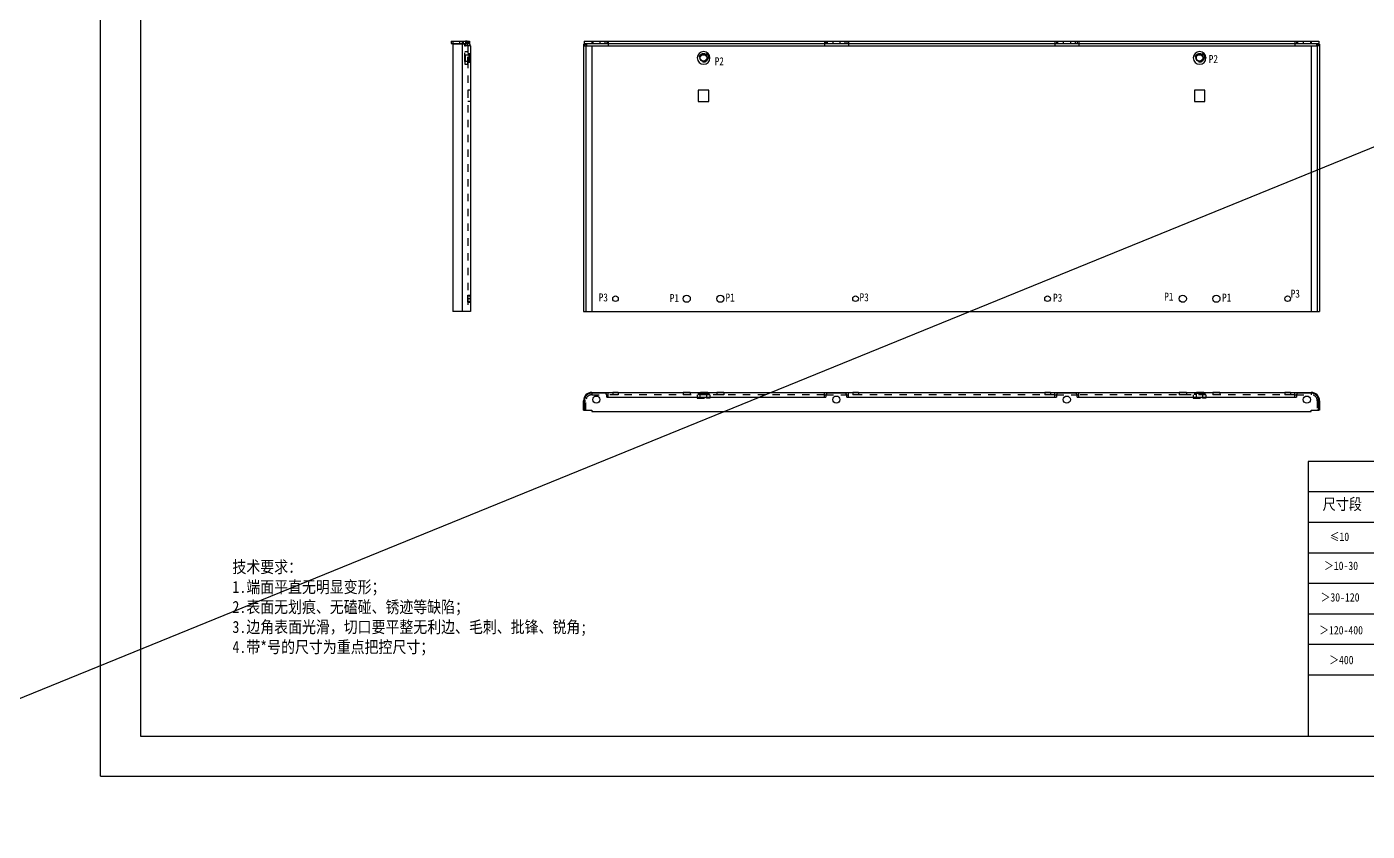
# Model space of a CAD drawing. Header units: millimetres. Extents: x -177 to 18421, y -5017 to 3255.
# Drawn here: x 7986 to 8823, y -3317 to -2814 of the extents above; entities that cross this region are included whole.
import ezdxf

# ---------------------------------------------------------------- set-up
doc = ezdxf.new("R2010")
doc.units = ezdxf.units.MM
doc.header["$LTSCALE"] = 46.255
doc.linetypes.add('HIDDEN', pattern=[0.2, 0.1, -0.1])
doc.layers.get('0').update_dxf_attribs({"linetype": 'CONTINUOUS'})
doc.layers.add('02___PRT_ALL_AXES', color=7, linetype='CONTINUOUS')
doc.layers.add('DEFAULT_2', color=8, linetype='HIDDEN')
doc.styles.get("Standard").update_dxf_attribs({"font": 'txt', "width": 0.85})

msp = doc.modelspace()

# ---------------------------------------------------------------- linework, layer by layer
for p, q in [((3604.224, -5017.418), (12020.537, -1587.394)), ((9195.576, -3085.491), (8786.38, -3085.491)), ((8786.38, -3085.491), (8786.38, -3257.292)), ((8966.38, -3104.58), (8786.38, -3104.58)), ((8966.38, -3123.669), (8786.38, -3123.669)), ((8966.38, -3142.758), (8786.38, -3142.758)), ((8966.38, -3161.847), (8786.38, -3161.847)), ((9195.576, -3180.936), (8786.38, -3180.936)), ((8876.38, -3199.998), (8786.38, -3199.998)), ((8966.38, -3219.087), (8786.38, -3219.087)), ((8786.38, -3257.292), (9195.576, -3257.292))]:
    msp.add_line(p, q)
at = {"color": 7, "linetype": 'Continuous'}
for p, q in [((8031.576, -3282.292), (8031.576, -2441.292)), ((8250.69, -2822.792), (8250.69, -2824.292)), ((8251.69, -2822.792), (8251.69, -2824.292)), ((8257.49, -2822.792), (8257.49, -2824.292)), ((8262.19, -2822.792), (8262.19, -2824.292)), ((8333.918, -2822.792), (8333.918, -2824.292)), ((8338.618, -2822.792), (8338.618, -2824.292)), ((8788.218, -2822.792), (8788.218, -2824.292)), ((8792.918, -2822.792), (8792.918, -2824.292)), ((8250.69, -2824.292), (8262.19, -2824.292)), ((8333.418, -2824.792), (8335.266, -2824.792)), ((8333.918, -2824.292), (8792.918, -2824.292)), ((8334.918, -2824.792), (8334.918, -2991.792)), ((8335.266, -2824.792), (8335.266, -2825.792)), ((8335.266, -2825.792), (8791.571, -2825.792)), ((8338.618, -2825.792), (8338.618, -2991.792)), ((8348.918, -2824.292), (8348.918, -2825.792)), ((8410.228, -2830.737), (8410.213, -2830.834)), ((8410.213, -2830.834), (8410.225, -2830.899)), ((8410.225, -2830.899), (8410.27, -2830.963)), ((8410.272, -2830.663), (8410.228, -2830.737)), ((8410.27, -2830.963), (8410.309, -2830.994)), ((8410.299, -2830.63), (8410.272, -2830.663)), ((8410.363, -2830.572), (8410.299, -2830.63)), ((8410.309, -2830.994), (8410.39, -2831.033)), ((8410.31, -2830.776), (8410.331, -2830.71)), ((8410.312, -2830.832), (8410.31, -2830.776)), ((8410.347, -2830.888), (8410.312, -2830.832)), ((8410.331, -2830.71), (8410.357, -2830.677)), ((8410.385, -2830.92), (8410.347, -2830.888)), ((8410.357, -2830.677), (8410.431, -2830.627)), ((8410.423, -2830.538), (8410.363, -2830.572)), ((8410.447, -2830.943), (8410.385, -2830.92)), ((8410.39, -2831.033), (8410.455, -2831.032)), ((8410.961, -2830.373), (8410.423, -2830.538)), ((8410.431, -2830.627), (8411.038, -2830.436)), ((8410.503, -2830.934), (8410.447, -2830.943)), ((8410.455, -2831.032), (8410.548, -2830.998)), ((8410.563, -2830.9), (8410.503, -2830.934)), ((8410.548, -2830.998), (8410.611, -2830.939)), ((8410.611, -2830.939), (8410.563, -2830.9)), ((8410.753, -2830.074), (8410.689, -2830.152)), ((8410.689, -2830.152), (8410.961, -2830.373)), ((8411.276, -2831.182), (8410.802, -2831.507)), ((8411.003, -2830.766), (8410.926, -2830.839)), ((8410.926, -2830.839), (8411.046, -2830.966)), ((8410.984, -2831.473), (8411.318, -2831.244)), ((8411.123, -2830.893), (8411.003, -2830.766)), ((8411.038, -2830.436), (8411.101, -2830.359)), ((8411.046, -2830.966), (8411.123, -2830.893)), ((8411.31, -2831.007), (8411.205, -2831.079)), ((8411.205, -2831.079), (8411.276, -2831.182)), ((8411.381, -2831.11), (8411.31, -2831.007)), ((8411.318, -2831.244), (8411.438, -2831.419)), ((8411.625, -2830.943), (8411.381, -2831.11)), ((8411.423, -2831.172), (8411.669, -2831.004)), ((8411.593, -2831.419), (8411.423, -2831.172)), ((8483.918, -2824.292), (8483.918, -2825.792)), ((8498.918, -2824.292), (8498.918, -2825.792)), ((8627.918, -2824.292), (8627.918, -2825.792)), ((8642.918, -2824.292), (8642.918, -2825.792)), ((8720.228, -2830.737), (8720.213, -2830.834)), ((8720.213, -2830.834), (8720.225, -2830.899)), ((8720.225, -2830.899), (8720.27, -2830.963)), ((8720.272, -2830.663), (8720.228, -2830.737)), ((8720.27, -2830.963), (8720.309, -2830.994)), ((8720.299, -2830.63), (8720.272, -2830.663)), ((8720.363, -2830.572), (8720.299, -2830.63)), ((8720.309, -2830.994), (8720.39, -2831.033)), ((8720.31, -2830.776), (8720.331, -2830.71)), ((8720.312, -2830.832), (8720.31, -2830.776)), ((8720.347, -2830.888), (8720.312, -2830.832)), ((8720.331, -2830.71), (8720.357, -2830.677)), ((8720.385, -2830.92), (8720.347, -2830.888)), ((8720.357, -2830.677), (8720.431, -2830.627)), ((8720.423, -2830.538), (8720.363, -2830.572)), ((8720.447, -2830.943), (8720.385, -2830.92)), ((8720.39, -2831.033), (8720.455, -2831.032)), ((8720.961, -2830.373), (8720.423, -2830.538)), ((8720.431, -2830.627), (8721.038, -2830.436)), ((8720.503, -2830.934), (8720.447, -2830.943)), ((8720.455, -2831.032), (8720.548, -2830.998)), ((8720.563, -2830.9), (8720.503, -2830.934)), ((8720.548, -2830.998), (8720.611, -2830.939)), ((8720.611, -2830.939), (8720.563, -2830.9)), ((8720.753, -2830.074), (8720.689, -2830.152)), ((8720.689, -2830.152), (8720.961, -2830.373)), ((8721.276, -2831.182), (8720.802, -2831.507)), ((8721.003, -2830.766), (8720.926, -2830.839)), ((8720.926, -2830.839), (8721.046, -2830.966)), ((8720.984, -2831.473), (8721.318, -2831.244)), ((8721.123, -2830.893), (8721.003, -2830.766)), ((8721.038, -2830.436), (8721.101, -2830.359)), ((8721.046, -2830.966), (8721.123, -2830.893)), ((8721.31, -2831.007), (8721.205, -2831.079)), ((8721.205, -2831.079), (8721.276, -2831.182)), ((8721.381, -2831.11), (8721.31, -2831.007)), ((8721.318, -2831.244), (8721.438, -2831.419)), ((8721.625, -2830.943), (8721.381, -2831.11)), ((8721.423, -2831.172), (8721.669, -2831.004)), ((8721.593, -2831.419), (8721.423, -2831.172)), ((8777.918, -2824.292), (8777.918, -2825.792)), ((8788.218, -2825.792), (8788.218, -2991.792)), ((8791.571, -2824.792), (8793.418, -2824.792)), ((8791.571, -2824.792), (8791.571, -2825.792)), ((8791.918, -2824.792), (8791.918, -2991.792)), ((8410.802, -2831.507), (8410.844, -2831.569)), ((8410.844, -2831.569), (8411.488, -2831.491)), ((8411.438, -2831.419), (8410.984, -2831.473)), ((8411.984, -2831.535), (8411.067, -2831.904)), ((8411.067, -2831.904), (8411.109, -2832.008)), ((8411.109, -2832.008), (8412.008, -2831.848)), ((8412.008, -2831.848), (8411.249, -2832.356)), ((8411.249, -2832.356), (8411.29, -2832.46)), ((8411.29, -2832.46), (8412.208, -2832.091)), ((8411.292, -2831.894), (8412.016, -2831.602)), ((8412.087, -2831.762), (8411.292, -2831.894)), ((8411.398, -2832.966), (8411.382, -2833.03)), ((8411.382, -2833.03), (8411.387, -2833.092)), ((8411.387, -2833.092), (8411.412, -2833.14)), ((8411.458, -2832.911), (8411.398, -2832.966)), ((8411.412, -2833.14), (8411.458, -2833.187)), ((8411.54, -2832.867), (8411.458, -2832.911)), ((8411.458, -2833.187), (8411.547, -2833.23)), ((8411.46, -2832.311), (8412.125, -2831.855)), ((8412.184, -2832.02), (8411.46, -2832.311)), ((8411.488, -2831.491), (8411.593, -2831.419)), ((8411.508, -2833.007), (8411.527, -2832.968)), ((8411.514, -2833.082), (8411.508, -2833.007)), ((8411.538, -2833.118), (8411.514, -2833.082)), ((8411.527, -2832.968), (8411.567, -2832.94)), ((8411.584, -2833.152), (8411.538, -2833.118)), ((8411.603, -2832.849), (8411.54, -2832.867)), ((8411.547, -2833.23), (8411.633, -2833.236)), ((8411.567, -2832.94), (8411.609, -2832.924)), ((8411.648, -2833.159), (8411.584, -2833.152)), ((8411.609, -2832.924), (8411.603, -2832.849)), ((8411.633, -2833.236), (8411.718, -2833.229)), ((8411.691, -2833.156), (8411.648, -2833.159)), ((8411.753, -2833.139), (8411.691, -2833.156)), ((8411.718, -2833.229), (8411.802, -2833.21)), ((8411.793, -2833.098), (8411.753, -2833.139)), ((8411.811, -2833.059), (8411.793, -2833.098)), ((8411.802, -2833.21), (8411.882, -2833.154)), ((8411.822, -2832.92), (8411.805, -2832.984)), ((8411.805, -2832.984), (8411.811, -2833.059)), ((8411.921, -2832.404), (8411.818, -2832.43)), ((8411.818, -2832.43), (8411.861, -2832.6)), ((8411.86, -2832.867), (8411.822, -2832.92)), ((8411.941, -2832.811), (8411.86, -2832.867)), ((8411.861, -2832.6), (8411.964, -2832.574)), ((8411.882, -2833.154), (8411.921, -2833.101)), ((8411.964, -2832.574), (8411.921, -2832.404)), ((8411.921, -2833.101), (8411.938, -2833.049)), ((8411.933, -2832.974), (8411.95, -2832.923)), ((8411.938, -2833.049), (8411.933, -2832.974)), ((8412.024, -2832.779), (8411.941, -2832.811)), ((8411.95, -2832.923), (8411.989, -2832.882)), ((8411.989, -2832.882), (8412.051, -2832.852)), ((8412.13, -2832.771), (8412.024, -2832.779)), ((8412.051, -2832.852), (8412.115, -2832.847)), ((8412.115, -2832.847), (8412.18, -2832.867)), ((8412.18, -2833.143), (8412.118, -2833.16)), ((8412.118, -2833.16), (8412.124, -2833.235)), ((8412.124, -2833.235), (8412.207, -2833.216)), ((8412.217, -2832.789), (8412.13, -2832.771)), ((8412.18, -2832.867), (8412.226, -2832.901)), ((8412.241, -2833.101), (8412.18, -2833.143)), ((8412.207, -2833.216), (8412.311, -2833.17)), ((8412.306, -2832.832), (8412.217, -2832.789)), ((8412.226, -2832.901), (8412.251, -2832.949)), ((8412.258, -2833.049), (8412.241, -2833.101)), ((8412.251, -2832.949), (8412.258, -2833.049)), ((8412.352, -2832.879), (8412.306, -2832.832)), ((8412.311, -2833.17), (8412.369, -2833.103)), ((8412.378, -2832.939), (8412.352, -2832.879)), ((8412.369, -2833.103), (8412.385, -2833.041)), ((8720.802, -2831.507), (8720.844, -2831.569)), ((8720.844, -2831.569), (8721.488, -2831.491)), ((8721.438, -2831.419), (8720.984, -2831.473)), ((8721.984, -2831.535), (8721.067, -2831.904)), ((8721.067, -2831.904), (8721.109, -2832.008)), ((8721.109, -2832.008), (8722.008, -2831.848)), ((8722.008, -2831.848), (8721.249, -2832.356)), ((8721.249, -2832.356), (8721.29, -2832.46)), ((8721.29, -2832.46), (8722.208, -2832.091)), ((8721.292, -2831.894), (8722.016, -2831.602)), ((8722.087, -2831.762), (8721.292, -2831.894)), ((8721.398, -2832.966), (8721.382, -2833.03)), ((8721.382, -2833.03), (8721.387, -2833.092)), ((8721.387, -2833.092), (8721.412, -2833.14)), ((8721.458, -2832.911), (8721.398, -2832.966)), ((8721.412, -2833.14), (8721.458, -2833.187)), ((8721.54, -2832.867), (8721.458, -2832.911)), ((8721.458, -2833.187), (8721.547, -2833.23)), ((8721.46, -2832.311), (8722.125, -2831.855)), ((8722.184, -2832.02), (8721.46, -2832.311)), ((8721.488, -2831.491), (8721.593, -2831.419)), ((8721.508, -2833.007), (8721.527, -2832.968)), ((8721.514, -2833.082), (8721.508, -2833.007)), ((8721.538, -2833.118), (8721.514, -2833.082)), ((8721.527, -2832.968), (8721.567, -2832.94)), ((8721.584, -2833.152), (8721.538, -2833.118)), ((8721.603, -2832.849), (8721.54, -2832.867)), ((8721.547, -2833.23), (8721.633, -2833.236)), ((8721.567, -2832.94), (8721.609, -2832.924)), ((8721.648, -2833.159), (8721.584, -2833.152)), ((8721.609, -2832.924), (8721.603, -2832.849)), ((8721.633, -2833.236), (8721.718, -2833.229)), ((8721.691, -2833.156), (8721.648, -2833.159)), ((8721.753, -2833.139), (8721.691, -2833.156)), ((8721.718, -2833.229), (8721.802, -2833.21)), ((8721.793, -2833.098), (8721.753, -2833.139)), ((8721.811, -2833.059), (8721.793, -2833.098)), ((8721.802, -2833.21), (8721.882, -2833.154)), ((8721.822, -2832.92), (8721.805, -2832.984)), ((8721.805, -2832.984), (8721.811, -2833.059)), ((8721.921, -2832.404), (8721.818, -2832.43)), ((8721.818, -2832.43), (8721.861, -2832.6)), ((8721.86, -2832.867), (8721.822, -2832.92)), ((8721.941, -2832.811), (8721.86, -2832.867)), ((8721.861, -2832.6), (8721.964, -2832.574)), ((8721.882, -2833.154), (8721.921, -2833.101)), ((8721.964, -2832.574), (8721.921, -2832.404)), ((8721.921, -2833.101), (8721.938, -2833.049)), ((8721.933, -2832.974), (8721.95, -2832.923)), ((8721.938, -2833.049), (8721.933, -2832.974)), ((8722.024, -2832.779), (8721.941, -2832.811)), ((8721.95, -2832.923), (8721.989, -2832.882)), ((8721.989, -2832.882), (8722.051, -2832.852)), ((8722.13, -2832.771), (8722.024, -2832.779)), ((8722.051, -2832.852), (8722.115, -2832.847)), ((8722.115, -2832.847), (8722.18, -2832.867)), ((8722.18, -2833.143), (8722.118, -2833.16)), ((8722.118, -2833.16), (8722.124, -2833.235)), ((8722.124, -2833.235), (8722.207, -2833.216)), ((8722.217, -2832.789), (8722.13, -2832.771)), ((8722.18, -2832.867), (8722.226, -2832.901)), ((8722.241, -2833.101), (8722.18, -2833.143)), ((8722.207, -2833.216), (8722.311, -2833.17)), ((8722.306, -2832.832), (8722.217, -2832.789)), ((8722.226, -2832.901), (8722.251, -2832.949)), ((8722.258, -2833.049), (8722.241, -2833.101)), ((8722.251, -2832.949), (8722.258, -2833.049)), ((8722.352, -2832.879), (8722.306, -2832.832)), ((8722.311, -2833.17), (8722.369, -2833.103)), ((8722.378, -2832.939), (8722.352, -2832.879)), ((8722.369, -2833.103), (8722.385, -2833.041)), ((8333.418, -2991.792), (8793.418, -2991.792)), ((8333.418, -3047.564), (8333.918, -3047.564)), ((8333.907, -3045.364), (8334.41, -3045.599)), ((8338.618, -3042.364), (8338.618, -3042.864)), ((8347.918, -3043.864), (8348.918, -3043.864)), ((8483.918, -3043.864), (8484.918, -3043.864)), ((8497.918, -3043.864), (8498.918, -3043.864)), ((8627.918, -3043.864), (8628.918, -3043.864)), ((8641.918, -3043.864), (8642.918, -3043.864)), ((8777.918, -3043.864), (8778.918, -3043.864)), ((8788.218, -3042.364), (8788.218, -3042.864)), ((8792.93, -3045.364), (8792.427, -3045.599)), ((8793.418, -3047.564), (8792.918, -3047.564)), ((8333.418, -3053.363), (8333.918, -3053.363)), ((8793.418, -3053.363), (8792.918, -3053.363)), ((8031.576, -3282.292), (9220.576, -3282.292))]:
    msp.add_line(p, q, dxfattribs=at)
at = {"color": 3, "linetype": 'Continuous'}
for p, q in [((8250.69, -2822.792), (8262.19, -2822.792)), ((8333.918, -2822.792), (8792.918, -2822.792)), ((8259.69, -2824.792), (8251.691, -2824.792)), ((8251.691, -2824.792), (8251.691, -2991.792)), ((8257.49, -2824.792), (8257.49, -2991.792)), ((8259.69, -2824.792), (8259.69, -2825.792)), ((8262.69, -2825.792), (8259.69, -2825.792)), ((8262.69, -2825.792), (8262.69, -2991.792)), ((8333.418, -2824.792), (8333.418, -2991.792)), ((8793.418, -2824.792), (8793.418, -2991.792)), ((8262.69, -2991.792), (8251.691, -2991.792)), ((8333.418, -3053.363), (8333.418, -3047.564)), ((8333.918, -3047.564), (8333.918, -3053.364)), ((8338.618, -3042.364), (8788.218, -3042.364)), ((8346.918, -3042.864), (8338.618, -3042.864)), ((8347.918, -3045.364), (8347.918, -3043.864)), ((8347.918, -3045.364), (8484.918, -3045.364)), ((8348.918, -3045.364), (8348.918, -3042.364)), ((8483.918, -3045.364), (8483.918, -3042.364)), ((8484.918, -3043.864), (8484.918, -3045.364)), ((8496.918, -3042.864), (8485.918, -3042.864)), ((8497.918, -3045.364), (8497.918, -3043.864)), ((8497.918, -3045.364), (8628.918, -3045.364)), ((8498.918, -3045.364), (8498.918, -3042.364)), ((8627.918, -3045.364), (8627.918, -3042.364)), ((8628.918, -3043.864), (8628.918, -3045.364)), ((8640.918, -3042.864), (8629.918, -3042.864)), ((8641.918, -3045.364), (8641.918, -3043.864)), ((8641.918, -3045.364), (8778.918, -3045.364)), ((8642.918, -3045.364), (8642.918, -3042.364)), ((8777.918, -3045.364), (8777.918, -3042.364)), ((8778.918, -3043.864), (8778.918, -3045.364)), ((8788.218, -3042.864), (8779.918, -3042.864)), ((8792.918, -3053.364), (8792.918, -3047.564)), ((8793.418, -3047.564), (8793.418, -3053.363)), ((8333.918, -3053.364), (8338.618, -3053.364)), ((8338.618, -3053.364), (8338.618, -3054.364)), ((8338.618, -3054.364), (8788.218, -3054.364)), ((8788.218, -3053.364), (8792.918, -3053.364)), ((8788.218, -3054.364), (8788.218, -3053.364))]:
    msp.add_line(p, q, dxfattribs=at)
at = {"color": 7, "linetype": 'Continuous'}
msp.add_lwpolyline([(8056.576, -3257.292), (9195.576, -3257.292), (9195.576, -2466.292), (8056.576, -2466.292)], close=True, dxfattribs=at)
for centre, radius in [((8408.418, -2833.292), 2.3), ((8718.418, -2833.292), 2.3), ((8408.418, -2833.292), 2), ((8718.418, -2833.292), 2)]:
    msp.add_circle(centre, radius, dxfattribs=at)
for centre, radius, end in [((8259.69, -2825.792), 1.5, 78.537168), ((8408.418, -2833.292), 3.975, 180), ((8718.418, -2833.292), 3.975, 180)]:
    msp.add_arc(centre, radius, 0, end, dxfattribs=at)
at = {"color": 3, "linetype": 'Continuous'}
for centre, radius, start, end in [((8259.69, -2825.792), 3, 0, 31.874773), ((8338.618, -3047.564), 5.2, 90, 180), ((8338.618, -3047.564), 4.7, 90, 180), ((8346.918, -3043.864), 1, 0, 90), ((8485.918, -3043.864), 1, 90, 180), ((8496.918, -3043.864), 1, 0, 90), ((8629.918, -3043.864), 1, 90, 180), ((8640.918, -3043.864), 1, 0, 90), ((8779.918, -3043.864), 1, 90, 180), ((8788.218, -3047.564), 5.2, 0, 90), ((8788.218, -3047.564), 4.7, 0, 90)]:
    msp.add_arc(centre, radius, start, end, dxfattribs=at)
at = {"layer": '02___PRT_ALL_AXES', "color": 8, "linetype": 'HIDDEN'}
for p, q in [((8255.94, -2822.792), (8260.44, -2822.792)), ((8255.94, -2822.792), (8255.94, -2824.292)), ((8258.19, -2822.792), (8258.19, -2824.292)), ((8260.44, -2822.792), (8260.44, -2824.292)), ((8339.168, -2822.792), (8339.168, -2824.292)), ((8339.168, -2822.792), (8343.668, -2822.792)), ((8343.668, -2822.792), (8343.668, -2824.292)), ((8489.168, -2822.792), (8489.168, -2824.292)), ((8489.168, -2822.792), (8493.668, -2822.792)), ((8493.668, -2822.792), (8493.668, -2824.292)), ((8633.168, -2822.792), (8633.168, -2824.292)), ((8633.168, -2822.792), (8637.668, -2822.792)), ((8637.668, -2822.792), (8637.668, -2824.292)), ((8783.168, -2822.792), (8787.668, -2822.792)), ((8783.168, -2822.792), (8783.168, -2824.292)), ((8787.668, -2822.792), (8787.668, -2824.292)), ((8255.94, -2824.292), (8260.44, -2824.292)), ((8259.19, -2829.317), (8261.19, -2829.317)), ((8261.19, -2837.267), (8261.19, -2829.317)), ((8261.19, -2830.592), (8262.69, -2830.592)), ((8261.19, -2830.602), (8262.04, -2830.602)), ((8262.04, -2830.802), (8262.43, -2830.602)), ((8262.04, -2835.982), (8262.04, -2830.602)), ((8262.43, -2830.602), (8262.56, -2830.602)), ((8262.43, -2830.602), (8262.43, -2835.982)), ((8262.56, -2835.982), (8262.56, -2830.602)), ((8262.69, -2835.992), (8262.69, -2830.592)), ((8339.168, -2824.292), (8343.668, -2824.292)), ((8489.168, -2824.292), (8493.668, -2824.292)), ((8633.168, -2824.292), (8637.668, -2824.292)), ((8783.168, -2824.292), (8787.668, -2824.292)), ((8259.19, -2833.292), (8259.19, -2837.267)), ((8259.19, -2837.267), (8261.19, -2837.267)), ((8259.49, -2831.292), (8262.56, -2831.292)), ((8259.49, -2835.292), (8262.56, -2835.292)), ((8262.69, -2833.292), (8261.19, -2833.292)), ((8261.19, -2835.982), (8262.04, -2835.982)), ((8261.19, -2835.992), (8262.69, -2835.992)), ((8262.04, -2835.782), (8262.43, -2835.982)), ((8262.43, -2835.982), (8262.56, -2835.982)), ((8262.69, -2853.392), (8261.19, -2853.392)), ((8261.19, -2853.392), (8261.19, -2860.592)), ((8262.69, -2853.392), (8262.69, -2860.592)), ((8262.69, -2860.592), (8261.19, -2860.592)), ((8261.19, -2981.542), (8262.69, -2981.542)), ((8261.19, -2986.042), (8261.19, -2981.542)), ((8261.19, -2982.042), (8262.69, -2982.042)), ((8262.69, -2986.042), (8262.69, -2981.542)), ((8262.69, -2983.792), (8261.19, -2983.792)), ((8261.19, -2985.542), (8262.69, -2985.542)), ((8261.19, -2986.042), (8262.69, -2986.042)), ((8351.668, -3042.364), (8351.668, -3043.864)), ((8355.168, -3042.364), (8351.668, -3042.364)), ((8355.168, -3043.864), (8351.668, -3043.864)), ((8355.168, -3042.364), (8355.168, -3043.864)), ((8395.668, -3042.364), (8395.668, -3043.864)), ((8400.168, -3042.364), (8395.668, -3042.364)), ((8400.168, -3043.864), (8395.668, -3043.864)), ((8400.168, -3042.364), (8400.168, -3043.864)), ((8404.443, -3043.864), (8404.443, -3045.864)), ((8412.393, -3043.864), (8404.443, -3043.864)), ((8405.168, -3042.364), (8405.168, -3043.864)), ((8405.168, -3042.364), (8411.668, -3042.364)), ((8405.718, -3042.364), (8405.718, -3043.864)), ((8405.728, -3042.494), (8405.728, -3042.624)), ((8411.108, -3042.494), (8405.728, -3042.494)), ((8405.728, -3042.624), (8405.928, -3043.014)), ((8411.108, -3042.624), (8405.728, -3042.624)), ((8405.728, -3043.014), (8405.728, -3043.864)), ((8411.108, -3043.014), (8405.728, -3043.014)), ((8406.418, -3045.564), (8406.418, -3042.494)), ((8410.418, -3045.564), (8410.418, -3042.494)), ((8411.108, -3042.624), (8410.908, -3043.014)), ((8411.108, -3042.494), (8411.108, -3042.624)), ((8411.108, -3043.014), (8411.108, -3043.864)), ((8411.118, -3042.364), (8411.118, -3043.864)), ((8411.668, -3042.364), (8411.668, -3043.864)), ((8412.393, -3043.864), (8412.393, -3045.864)), ((8416.668, -3042.364), (8416.668, -3043.864)), ((8421.168, -3042.364), (8416.668, -3042.364)), ((8421.168, -3043.864), (8416.668, -3043.864)), ((8421.168, -3042.364), (8421.168, -3043.864)), ((8501.668, -3042.364), (8501.668, -3043.864)), ((8505.168, -3042.364), (8501.668, -3042.364)), ((8505.168, -3043.864), (8501.668, -3043.864)), ((8505.168, -3042.364), (8505.168, -3043.864)), ((8621.668, -3042.364), (8621.668, -3043.864)), ((8625.168, -3042.364), (8621.668, -3042.364)), ((8625.168, -3043.864), (8621.668, -3043.864)), ((8625.168, -3042.364), (8625.168, -3043.864)), ((8705.668, -3042.364), (8705.668, -3043.864)), ((8710.168, -3042.364), (8705.668, -3042.364)), ((8710.168, -3043.864), (8705.668, -3043.864)), ((8710.168, -3042.364), (8710.168, -3043.864)), ((8722.393, -3043.864), (8714.443, -3043.864)), ((8714.443, -3043.864), (8714.443, -3045.864)), ((8715.168, -3042.364), (8721.668, -3042.364)), ((8715.168, -3042.364), (8715.168, -3043.864)), ((8715.718, -3042.364), (8715.718, -3043.864)), ((8721.108, -3042.494), (8715.728, -3042.494)), ((8715.728, -3042.494), (8715.728, -3042.624)), ((8721.108, -3042.624), (8715.728, -3042.624)), ((8715.928, -3043.014), (8715.728, -3042.624)), ((8721.108, -3043.014), (8715.728, -3043.014)), ((8715.728, -3043.014), (8715.728, -3043.864)), ((8716.418, -3045.564), (8716.418, -3042.494)), ((8720.418, -3045.564), (8720.418, -3042.494)), ((8721.108, -3042.624), (8720.908, -3043.014)), ((8721.108, -3042.494), (8721.108, -3042.624)), ((8721.108, -3043.014), (8721.108, -3043.864)), ((8721.118, -3042.364), (8721.118, -3043.864)), ((8721.668, -3042.364), (8721.668, -3043.864)), ((8722.393, -3043.864), (8722.393, -3045.864)), ((8731.168, -3042.364), (8726.668, -3042.364)), ((8726.668, -3042.364), (8726.668, -3043.864)), ((8731.168, -3043.864), (8726.668, -3043.864)), ((8731.168, -3042.364), (8731.168, -3043.864)), ((8775.168, -3042.364), (8771.668, -3042.364)), ((8771.668, -3042.364), (8771.668, -3043.864)), ((8775.168, -3043.864), (8771.668, -3043.864)), ((8775.168, -3042.364), (8775.168, -3043.864))]:
    msp.add_line(p, q, dxfattribs=at)
at = {"layer": '02___PRT_ALL_AXES', "color": 7, "linetype": 'Continuous'}
for p, q in [((8405.168, -2853.392), (8405.168, -2860.592)), ((8411.668, -2853.392), (8405.168, -2853.392)), ((8411.668, -2860.592), (8411.668, -2853.392)), ((8721.668, -2853.392), (8715.168, -2853.392)), ((8715.168, -2853.392), (8715.168, -2860.592)), ((8721.668, -2860.592), (8721.668, -2853.392)), ((8405.168, -2860.592), (8411.668, -2860.592)), ((8715.168, -2860.592), (8721.668, -2860.592))]:
    msp.add_line(p, q, dxfattribs=at)
at = {"layer": '02___PRT_ALL_AXES', "color": 8, "linetype": 'HIDDEN'}
for centre, radius in [((8408.418, -2833.292), 2.7), ((8408.418, -2833.292), 2.69), ((8408.418, -2833.292), 2.49), ((8718.418, -2833.292), 2.7), ((8718.418, -2833.292), 2.69), ((8718.418, -2833.292), 2.49)]:
    msp.add_circle(centre, radius, dxfattribs=at)
at = {"layer": '02___PRT_ALL_AXES', "color": 7, "linetype": 'Continuous'}
for centre, radius in [((8353.418, -2983.792), 1.75), ((8397.918, -2983.792), 2.25), ((8418.918, -2983.792), 2.25), ((8503.418, -2983.792), 1.75), ((8623.418, -2983.792), 1.75), ((8707.918, -2983.792), 2.25), ((8728.918, -2983.792), 2.25), ((8773.418, -2983.792), 1.75)]:
    msp.add_circle(centre, radius, dxfattribs=at)
at = {"layer": '02___PRT_ALL_AXES', "color": 3, "linetype": 'Continuous'}
for centre in [(8341.418, -3046.864), (8491.418, -3046.864), (8635.418, -3046.864), (8785.418, -3046.864)]:
    msp.add_circle(centre, 2.25, dxfattribs=at)
at = {"layer": '02___PRT_ALL_AXES', "color": 7, "linetype": 'Continuous'}
for centre in [(8408.418, -2833.292), (8718.418, -2833.292)]:
    msp.add_arc(centre, 3.975, 180, 0, dxfattribs=at)
at = {"layer": 'DEFAULT_2', "color": 8, "linetype": 'HIDDEN'}
for p, q in [((8259.69, -2822.792), (8259.69, -2824.292)), ((8261.19, -2824.292), (8261.19, -2822.792)), ((8346.918, -2824.292), (8346.918, -2822.792)), ((8347.918, -2822.792), (8347.918, -2824.292)), ((8348.918, -2822.792), (8348.918, -2824.292)), ((8483.918, -2822.792), (8483.918, -2824.292)), ((8484.918, -2822.792), (8484.918, -2824.292)), ((8485.918, -2824.292), (8485.918, -2822.792)), ((8496.918, -2824.292), (8496.918, -2822.792)), ((8497.918, -2822.792), (8497.918, -2824.292)), ((8498.918, -2822.792), (8498.918, -2824.292)), ((8627.918, -2822.792), (8627.918, -2824.292)), ((8628.918, -2822.792), (8628.918, -2824.292)), ((8629.918, -2824.292), (8629.918, -2822.792)), ((8640.918, -2824.292), (8640.918, -2822.792)), ((8641.918, -2822.792), (8641.918, -2824.292)), ((8642.918, -2822.792), (8642.918, -2824.292)), ((8777.918, -2822.792), (8777.918, -2824.292)), ((8778.918, -2822.792), (8778.918, -2824.292)), ((8779.918, -2824.292), (8779.918, -2822.792)), ((8259.056, -2824.792), (8259.056, -2825.792)), ((8259.056, -2825.792), (8259.69, -2825.792)), ((8259.19, -2835.592), (8259.19, -2829.317)), ((8259.19, -2830.074), (8259.24, -2830.074)), ((8259.19, -2830.152), (8259.24, -2830.152)), ((8259.19, -2830.359), (8259.24, -2830.359)), ((8259.19, -2830.373), (8259.24, -2830.373)), ((8259.19, -2830.436), (8259.24, -2830.436)), ((8259.19, -2830.538), (8259.24, -2830.538)), ((8259.19, -2830.572), (8259.24, -2830.572)), ((8259.19, -2830.627), (8259.24, -2830.627)), ((8259.19, -2830.63), (8259.24, -2830.63)), ((8259.19, -2830.663), (8259.24, -2830.663)), ((8259.19, -2830.677), (8259.24, -2830.677)), ((8259.19, -2830.71), (8259.24, -2830.71)), ((8259.19, -2830.737), (8259.24, -2830.737)), ((8259.19, -2830.766), (8259.24, -2830.766)), ((8259.19, -2830.776), (8259.24, -2830.776)), ((8259.19, -2830.832), (8259.24, -2830.832)), ((8259.19, -2830.834), (8259.24, -2830.834)), ((8259.19, -2830.839), (8259.24, -2830.839)), ((8259.19, -2830.888), (8259.24, -2830.888)), ((8259.19, -2830.893), (8259.24, -2830.893)), ((8259.19, -2830.899), (8259.24, -2830.899)), ((8259.19, -2830.9), (8259.24, -2830.9)), ((8259.19, -2830.92), (8259.24, -2830.92)), ((8259.19, -2830.934), (8259.24, -2830.934)), ((8259.19, -2830.939), (8259.24, -2830.939)), ((8259.19, -2830.943), (8259.24, -2830.943)), ((8259.19, -2830.963), (8259.24, -2830.963)), ((8259.19, -2830.966), (8259.24, -2830.966)), ((8259.49, -2831.292), (8259.19, -2830.992)), ((8259.19, -2830.994), (8259.24, -2830.994)), ((8259.19, -2830.998), (8259.24, -2830.998)), ((8259.19, -2831.004), (8259.24, -2831.004)), ((8259.19, -2831.007), (8259.24, -2831.007)), ((8259.19, -2831.032), (8259.24, -2831.032)), ((8259.19, -2831.033), (8259.24, -2831.033)), ((8259.19, -2831.079), (8259.24, -2831.079)), ((8259.19, -2831.11), (8259.24, -2831.11)), ((8259.19, -2831.172), (8259.24, -2831.172)), ((8259.19, -2831.182), (8259.24, -2831.182)), ((8259.19, -2831.244), (8259.24, -2831.244)), ((8259.24, -2832.6), (8259.24, -2830.074)), ((8261.19, -2825.792), (8261.19, -2991.792)), ((8333.907, -2824.792), (8333.907, -2825.792)), ((8333.907, -2825.792), (8335.266, -2825.792)), ((8792.93, -2825.792), (8791.571, -2825.792)), ((8792.93, -2824.792), (8792.93, -2825.792)), ((8259.19, -2831.419), (8259.24, -2831.419)), ((8259.19, -2831.473), (8259.24, -2831.473)), ((8259.19, -2831.491), (8259.24, -2831.491)), ((8259.19, -2831.507), (8259.24, -2831.507)), ((8259.19, -2831.535), (8259.24, -2831.535)), ((8259.19, -2831.569), (8259.24, -2831.569)), ((8259.19, -2831.602), (8259.24, -2831.602)), ((8259.19, -2831.762), (8259.24, -2831.762)), ((8259.19, -2831.848), (8259.24, -2831.848)), ((8259.19, -2831.855), (8259.24, -2831.855)), ((8259.19, -2831.894), (8259.24, -2831.894)), ((8259.19, -2831.904), (8259.24, -2831.904)), ((8259.19, -2832.008), (8259.24, -2832.008)), ((8259.19, -2832.02), (8259.24, -2832.02)), ((8259.19, -2832.091), (8259.24, -2832.091)), ((8259.19, -2832.311), (8259.24, -2832.311)), ((8259.19, -2832.356), (8259.24, -2832.356)), ((8259.19, -2832.404), (8259.24, -2832.404)), ((8259.19, -2832.43), (8259.24, -2832.43)), ((8259.19, -2832.46), (8259.24, -2832.46)), ((8259.19, -2832.574), (8259.24, -2832.574)), ((8259.19, -2832.6), (8259.24, -2832.6)), ((8259.19, -2832.771), (8259.24, -2832.771)), ((8259.19, -2832.779), (8259.24, -2832.779)), ((8259.19, -2832.789), (8259.24, -2832.789)), ((8259.19, -2832.811), (8259.24, -2832.811)), ((8259.19, -2832.832), (8259.24, -2832.832)), ((8259.19, -2832.847), (8259.24, -2832.847)), ((8259.19, -2832.849), (8259.24, -2832.849)), ((8259.19, -2832.852), (8259.24, -2832.852)), ((8259.19, -2832.867), (8259.24, -2832.867)), ((8259.19, -2832.879), (8259.24, -2832.879)), ((8259.19, -2832.882), (8259.24, -2832.882)), ((8259.19, -2832.901), (8259.24, -2832.901)), ((8259.19, -2832.911), (8259.24, -2832.911)), ((8259.19, -2832.92), (8259.24, -2832.92)), ((8259.19, -2832.923), (8259.24, -2832.923)), ((8259.19, -2832.924), (8259.24, -2832.924)), ((8259.19, -2832.939), (8259.24, -2832.939)), ((8259.19, -2832.94), (8259.24, -2832.94)), ((8259.19, -2832.949), (8259.24, -2832.949)), ((8259.19, -2832.966), (8259.24, -2832.966)), ((8259.19, -2832.968), (8259.24, -2832.968)), ((8259.19, -2832.974), (8259.24, -2832.974)), ((8259.19, -2832.984), (8259.24, -2832.984)), ((8259.19, -2833.007), (8259.24, -2833.007)), ((8259.19, -2833.03), (8259.24, -2833.03)), ((8259.19, -2833.041), (8259.24, -2833.041)), ((8259.19, -2833.049), (8259.24, -2833.049)), ((8259.19, -2833.059), (8259.24, -2833.059)), ((8259.19, -2833.082), (8259.24, -2833.082)), ((8259.19, -2833.092), (8259.24, -2833.092)), ((8259.19, -2833.098), (8259.24, -2833.098)), ((8259.19, -2833.101), (8259.24, -2833.101)), ((8259.19, -2833.103), (8259.24, -2833.103)), ((8259.19, -2833.118), (8259.24, -2833.118)), ((8259.19, -2833.139), (8259.24, -2833.139)), ((8259.19, -2833.14), (8259.24, -2833.14)), ((8259.19, -2833.143), (8259.24, -2833.143)), ((8259.19, -2833.152), (8259.24, -2833.152)), ((8259.19, -2833.154), (8259.24, -2833.154)), ((8259.19, -2833.156), (8259.24, -2833.156)), ((8259.19, -2833.159), (8259.24, -2833.159)), ((8259.19, -2833.16), (8259.24, -2833.16)), ((8259.19, -2833.17), (8259.24, -2833.17)), ((8259.19, -2833.187), (8259.24, -2833.187)), ((8259.19, -2833.21), (8259.24, -2833.21)), ((8259.19, -2833.216), (8259.24, -2833.216)), ((8259.19, -2833.229), (8259.24, -2833.229)), ((8259.19, -2833.23), (8259.24, -2833.23)), ((8259.19, -2833.235), (8259.24, -2833.235)), ((8259.19, -2833.236), (8259.24, -2833.236)), ((8259.49, -2835.292), (8259.19, -2835.592)), ((8259.24, -2833.236), (8259.24, -2832.771)), ((8259.49, -2831.292), (8259.49, -2835.292)), ((8333.918, -3047.564), (8334.918, -3047.564)), ((8334.41, -3045.599), (8335.266, -3045.998)), ((8334.918, -3053.363), (8334.918, -3047.564)), ((8338.618, -3042.864), (8338.618, -3043.864)), ((8338.618, -3043.864), (8347.918, -3043.864)), ((8483.918, -3043.864), (8348.918, -3043.864)), ((8404.443, -3045.864), (8412.393, -3045.864)), ((8406.418, -3045.564), (8406.118, -3045.864)), ((8406.418, -3045.564), (8406.418, -3042.494)), ((8410.418, -3045.564), (8406.418, -3045.564)), ((8410.213, -3045.864), (8410.213, -3045.814)), ((8410.213, -3045.814), (8412.385, -3045.814)), ((8410.225, -3045.864), (8410.225, -3045.814)), ((8410.228, -3045.864), (8410.228, -3045.814)), ((8410.27, -3045.864), (8410.27, -3045.814)), ((8410.272, -3045.864), (8410.272, -3045.814)), ((8410.299, -3045.864), (8410.299, -3045.814)), ((8410.309, -3045.864), (8410.309, -3045.814)), ((8410.31, -3045.864), (8410.31, -3045.814)), ((8410.312, -3045.864), (8410.312, -3045.814)), ((8410.331, -3045.864), (8410.331, -3045.814)), ((8410.347, -3045.864), (8410.347, -3045.814)), ((8410.357, -3045.864), (8410.357, -3045.814)), ((8410.363, -3045.864), (8410.363, -3045.814)), ((8410.385, -3045.864), (8410.385, -3045.814)), ((8410.39, -3045.864), (8410.39, -3045.814)), ((8410.418, -3045.564), (8410.418, -3042.494)), ((8410.418, -3045.564), (8410.718, -3045.864)), ((8410.423, -3045.864), (8410.423, -3045.814)), ((8410.431, -3045.864), (8410.431, -3045.814)), ((8410.447, -3045.864), (8410.447, -3045.814)), ((8410.455, -3045.864), (8410.455, -3045.814)), ((8410.503, -3045.864), (8410.503, -3045.814)), ((8410.548, -3045.864), (8410.548, -3045.814)), ((8410.563, -3045.864), (8410.563, -3045.814)), ((8410.611, -3045.864), (8410.611, -3045.814)), ((8410.689, -3045.864), (8410.689, -3045.814)), ((8410.753, -3045.864), (8410.753, -3045.814)), ((8410.802, -3045.864), (8410.802, -3045.814)), ((8410.844, -3045.864), (8410.844, -3045.814)), ((8410.926, -3045.864), (8410.926, -3045.814)), ((8410.961, -3045.864), (8410.961, -3045.814)), ((8410.984, -3045.864), (8410.984, -3045.814)), ((8411.003, -3045.864), (8411.003, -3045.814)), ((8411.038, -3045.864), (8411.038, -3045.814)), ((8411.046, -3045.864), (8411.046, -3045.814)), ((8411.067, -3045.864), (8411.067, -3045.814)), ((8411.101, -3045.864), (8411.101, -3045.814)), ((8411.109, -3045.864), (8411.109, -3045.814)), ((8411.123, -3045.864), (8411.123, -3045.814)), ((8411.205, -3045.864), (8411.205, -3045.814)), ((8411.249, -3045.864), (8411.249, -3045.814)), ((8411.276, -3045.864), (8411.276, -3045.814)), ((8411.29, -3045.864), (8411.29, -3045.814)), ((8411.292, -3045.864), (8411.292, -3045.814)), ((8411.31, -3045.864), (8411.31, -3045.814)), ((8411.318, -3045.864), (8411.318, -3045.814)), ((8411.381, -3045.864), (8411.381, -3045.814)), ((8411.382, -3045.864), (8411.382, -3045.814)), ((8411.387, -3045.864), (8411.387, -3045.814)), ((8411.398, -3045.864), (8411.398, -3045.814)), ((8411.412, -3045.864), (8411.412, -3045.814)), ((8411.423, -3045.864), (8411.423, -3045.814)), ((8411.438, -3045.864), (8411.438, -3045.814)), ((8411.458, -3045.864), (8411.458, -3045.814)), ((8411.46, -3045.864), (8411.46, -3045.814)), ((8411.488, -3045.864), (8411.488, -3045.814)), ((8411.508, -3045.864), (8411.508, -3045.814)), ((8411.514, -3045.864), (8411.514, -3045.814)), ((8411.527, -3045.864), (8411.527, -3045.814)), ((8411.538, -3045.864), (8411.538, -3045.814)), ((8411.54, -3045.864), (8411.54, -3045.814)), ((8411.547, -3045.864), (8411.547, -3045.814)), ((8411.567, -3045.864), (8411.567, -3045.814)), ((8411.584, -3045.864), (8411.584, -3045.814)), ((8411.593, -3045.864), (8411.593, -3045.814)), ((8411.603, -3045.864), (8411.603, -3045.814)), ((8411.609, -3045.864), (8411.609, -3045.814)), ((8411.625, -3045.864), (8411.625, -3045.814)), ((8411.633, -3045.864), (8411.633, -3045.814)), ((8411.648, -3045.864), (8411.648, -3045.814)), ((8411.669, -3045.864), (8411.669, -3045.814)), ((8411.691, -3045.864), (8411.691, -3045.814)), ((8411.718, -3045.864), (8411.718, -3045.814)), ((8411.753, -3045.864), (8411.753, -3045.814)), ((8411.793, -3045.864), (8411.793, -3045.814)), ((8411.802, -3045.864), (8411.802, -3045.814)), ((8411.805, -3045.864), (8411.805, -3045.814)), ((8411.811, -3045.864), (8411.811, -3045.814)), ((8411.818, -3045.864), (8411.818, -3045.814)), ((8411.822, -3045.864), (8411.822, -3045.814)), ((8411.86, -3045.864), (8411.86, -3045.814)), ((8411.861, -3045.864), (8411.861, -3045.814)), ((8411.882, -3045.864), (8411.882, -3045.814)), ((8411.921, -3045.864), (8411.921, -3045.814)), ((8411.933, -3045.864), (8411.933, -3045.814)), ((8411.938, -3045.864), (8411.938, -3045.814)), ((8411.941, -3045.864), (8411.941, -3045.814)), ((8411.95, -3045.864), (8411.95, -3045.814)), ((8411.964, -3045.864), (8411.964, -3045.814)), ((8411.984, -3045.864), (8411.984, -3045.814)), ((8411.989, -3045.864), (8411.989, -3045.814)), ((8412.008, -3045.864), (8412.008, -3045.814)), ((8412.016, -3045.864), (8412.016, -3045.814)), ((8412.024, -3045.864), (8412.024, -3045.814)), ((8412.051, -3045.864), (8412.051, -3045.814)), ((8412.087, -3045.864), (8412.087, -3045.814)), ((8412.115, -3045.864), (8412.115, -3045.814)), ((8412.118, -3045.864), (8412.118, -3045.814)), ((8412.124, -3045.864), (8412.124, -3045.814)), ((8412.125, -3045.864), (8412.125, -3045.814)), ((8412.13, -3045.864), (8412.13, -3045.814)), ((8412.18, -3045.864), (8412.18, -3045.814)), ((8412.184, -3045.864), (8412.184, -3045.814)), ((8412.207, -3045.864), (8412.207, -3045.814)), ((8412.217, -3045.864), (8412.217, -3045.814)), ((8412.226, -3045.864), (8412.226, -3045.814)), ((8412.241, -3045.864), (8412.241, -3045.814)), ((8412.251, -3045.864), (8412.251, -3045.814)), ((8412.258, -3045.864), (8412.258, -3045.814)), ((8412.306, -3045.864), (8412.306, -3045.814)), ((8412.311, -3045.864), (8412.311, -3045.814)), ((8412.352, -3045.864), (8412.352, -3045.814)), ((8412.369, -3045.864), (8412.369, -3045.814)), ((8412.378, -3045.864), (8412.378, -3045.814)), ((8412.385, -3045.864), (8412.385, -3045.814)), ((8484.918, -3043.864), (8497.918, -3043.864)), ((8627.918, -3043.864), (8498.918, -3043.864)), ((8628.918, -3043.864), (8641.918, -3043.864)), ((8777.918, -3043.864), (8642.918, -3043.864)), ((8714.443, -3045.864), (8722.393, -3045.864)), ((8716.418, -3045.564), (8716.118, -3045.864)), ((8716.418, -3045.564), (8716.418, -3042.494)), ((8720.418, -3045.564), (8716.418, -3045.564)), ((8720.213, -3045.814), (8722.385, -3045.814)), ((8720.213, -3045.864), (8720.213, -3045.814)), ((8720.225, -3045.864), (8720.225, -3045.814)), ((8720.228, -3045.864), (8720.228, -3045.814)), ((8720.27, -3045.864), (8720.27, -3045.814)), ((8720.272, -3045.864), (8720.272, -3045.814)), ((8720.299, -3045.864), (8720.299, -3045.814)), ((8720.309, -3045.864), (8720.309, -3045.814)), ((8720.31, -3045.864), (8720.31, -3045.814)), ((8720.312, -3045.864), (8720.312, -3045.814)), ((8720.331, -3045.864), (8720.331, -3045.814)), ((8720.347, -3045.864), (8720.347, -3045.814)), ((8720.357, -3045.864), (8720.357, -3045.814)), ((8720.363, -3045.864), (8720.363, -3045.814)), ((8720.385, -3045.864), (8720.385, -3045.814)), ((8720.39, -3045.864), (8720.39, -3045.814)), ((8720.418, -3045.564), (8720.418, -3042.494)), ((8720.418, -3045.564), (8720.718, -3045.864)), ((8720.423, -3045.864), (8720.423, -3045.814)), ((8720.431, -3045.864), (8720.431, -3045.814)), ((8720.447, -3045.864), (8720.447, -3045.814)), ((8720.455, -3045.864), (8720.455, -3045.814)), ((8720.503, -3045.864), (8720.503, -3045.814)), ((8720.548, -3045.864), (8720.548, -3045.814)), ((8720.563, -3045.864), (8720.563, -3045.814)), ((8720.611, -3045.864), (8720.611, -3045.814)), ((8720.689, -3045.864), (8720.689, -3045.814)), ((8720.753, -3045.864), (8720.753, -3045.814)), ((8720.802, -3045.864), (8720.802, -3045.814)), ((8720.844, -3045.864), (8720.844, -3045.814)), ((8720.926, -3045.864), (8720.926, -3045.814)), ((8720.961, -3045.864), (8720.961, -3045.814)), ((8720.984, -3045.864), (8720.984, -3045.814)), ((8721.003, -3045.864), (8721.003, -3045.814)), ((8721.038, -3045.864), (8721.038, -3045.814)), ((8721.046, -3045.864), (8721.046, -3045.814)), ((8721.067, -3045.864), (8721.067, -3045.814)), ((8721.101, -3045.864), (8721.101, -3045.814)), ((8721.109, -3045.864), (8721.109, -3045.814)), ((8721.123, -3045.864), (8721.123, -3045.814)), ((8721.205, -3045.864), (8721.205, -3045.814)), ((8721.249, -3045.864), (8721.249, -3045.814)), ((8721.276, -3045.864), (8721.276, -3045.814)), ((8721.29, -3045.864), (8721.29, -3045.814)), ((8721.292, -3045.864), (8721.292, -3045.814)), ((8721.31, -3045.864), (8721.31, -3045.814)), ((8721.318, -3045.864), (8721.318, -3045.814)), ((8721.381, -3045.864), (8721.381, -3045.814)), ((8721.382, -3045.864), (8721.382, -3045.814)), ((8721.387, -3045.864), (8721.387, -3045.814)), ((8721.398, -3045.864), (8721.398, -3045.814)), ((8721.412, -3045.864), (8721.412, -3045.814)), ((8721.423, -3045.864), (8721.423, -3045.814)), ((8721.438, -3045.864), (8721.438, -3045.814)), ((8721.458, -3045.864), (8721.458, -3045.814)), ((8721.46, -3045.864), (8721.46, -3045.814)), ((8721.488, -3045.864), (8721.488, -3045.814)), ((8721.508, -3045.864), (8721.508, -3045.814)), ((8721.514, -3045.864), (8721.514, -3045.814)), ((8721.527, -3045.864), (8721.527, -3045.814)), ((8721.538, -3045.864), (8721.538, -3045.814)), ((8721.54, -3045.864), (8721.54, -3045.814)), ((8721.547, -3045.864), (8721.547, -3045.814)), ((8721.567, -3045.864), (8721.567, -3045.814)), ((8721.584, -3045.864), (8721.584, -3045.814)), ((8721.593, -3045.864), (8721.593, -3045.814)), ((8721.603, -3045.864), (8721.603, -3045.814)), ((8721.609, -3045.864), (8721.609, -3045.814)), ((8721.625, -3045.864), (8721.625, -3045.814)), ((8721.633, -3045.864), (8721.633, -3045.814)), ((8721.648, -3045.864), (8721.648, -3045.814)), ((8721.669, -3045.864), (8721.669, -3045.814)), ((8721.691, -3045.864), (8721.691, -3045.814)), ((8721.718, -3045.864), (8721.718, -3045.814)), ((8721.753, -3045.864), (8721.753, -3045.814)), ((8721.793, -3045.864), (8721.793, -3045.814)), ((8721.802, -3045.864), (8721.802, -3045.814)), ((8721.805, -3045.864), (8721.805, -3045.814)), ((8721.811, -3045.864), (8721.811, -3045.814)), ((8721.818, -3045.864), (8721.818, -3045.814)), ((8721.822, -3045.864), (8721.822, -3045.814)), ((8721.86, -3045.864), (8721.86, -3045.814)), ((8721.861, -3045.864), (8721.861, -3045.814)), ((8721.882, -3045.864), (8721.882, -3045.814)), ((8721.921, -3045.864), (8721.921, -3045.814)), ((8721.933, -3045.864), (8721.933, -3045.814)), ((8721.938, -3045.864), (8721.938, -3045.814)), ((8721.941, -3045.864), (8721.941, -3045.814)), ((8721.95, -3045.864), (8721.95, -3045.814)), ((8721.964, -3045.864), (8721.964, -3045.814)), ((8721.984, -3045.864), (8721.984, -3045.814)), ((8721.989, -3045.864), (8721.989, -3045.814)), ((8722.008, -3045.864), (8722.008, -3045.814)), ((8722.016, -3045.864), (8722.016, -3045.814)), ((8722.024, -3045.864), (8722.024, -3045.814)), ((8722.051, -3045.864), (8722.051, -3045.814)), ((8722.087, -3045.864), (8722.087, -3045.814)), ((8722.115, -3045.864), (8722.115, -3045.814)), ((8722.118, -3045.864), (8722.118, -3045.814)), ((8722.124, -3045.864), (8722.124, -3045.814)), ((8722.125, -3045.864), (8722.125, -3045.814)), ((8722.13, -3045.864), (8722.13, -3045.814)), ((8722.18, -3045.864), (8722.18, -3045.814)), ((8722.184, -3045.864), (8722.184, -3045.814)), ((8722.207, -3045.864), (8722.207, -3045.814)), ((8722.217, -3045.864), (8722.217, -3045.814)), ((8722.226, -3045.864), (8722.226, -3045.814)), ((8722.241, -3045.864), (8722.241, -3045.814)), ((8722.251, -3045.864), (8722.251, -3045.814)), ((8722.258, -3045.864), (8722.258, -3045.814)), ((8722.306, -3045.864), (8722.306, -3045.814)), ((8722.311, -3045.864), (8722.311, -3045.814)), ((8722.352, -3045.864), (8722.352, -3045.814)), ((8722.369, -3045.864), (8722.369, -3045.814)), ((8722.378, -3045.864), (8722.378, -3045.814)), ((8722.385, -3045.864), (8722.385, -3045.814)), ((8778.918, -3043.864), (8788.218, -3043.864)), ((8788.218, -3042.864), (8788.218, -3043.864)), ((8792.427, -3045.599), (8791.571, -3045.998)), ((8792.918, -3047.564), (8791.918, -3047.564)), ((8791.918, -3047.564), (8791.918, -3053.363)), ((8333.918, -3053.363), (8334.918, -3053.363)), ((8792.918, -3053.363), (8791.918, -3053.363))]:
    msp.add_line(p, q, dxfattribs=at)
for centre, radius, start, end in [((8259.69, -2825.792), 3, 31.874773, 90), ((8259.69, -2825.792), 1.5, 78.537168, 90), ((8338.618, -3047.564), 3.7, 90, 180), ((8788.218, -3047.564), 3.7, 0, 90)]:
    msp.add_arc(centre, radius, start, end, dxfattribs=at)

# ---------------------------------------------------------------- texts
at = {"color": 2, "linetype": 'Continuous', "char_height": 5, "width": 8.5, "attachment_point": 1, "line_spacing_factor": 0.9}
for s, insert in [('P2', (8415.375, -2832.899)), ('P2', (8724.143, -2831.506)), ('P3', (8342.904, -2980.482)), ('P1', (8387.352, -2980.868)), ('P1', (8422.157, -2980.55)), ('P3', (8505.907, -2980.404)), ('P3', (8626.836, -2980.68)), ('P1', (8696.337, -2979.985)), ('P1', (8732.443, -2980.551)), ('P3', (8775.331, -2978.123))]:
    msp.add_mtext(s, dxfattribs=dict(at, insert=insert))
at = {"lineweight": -3, "attachment_point": 5}
for s, insert, char_height, width in [('{\\fSimSun|b0|i0|c134|p54;尺寸段}', (8807.603, -3112.598), 7.05878, 63.16955), ('{\\fSimSun|b0|i0|c134|p54;≤10}', (8805.832, -3132.668), 5.25, 20.4485), ('{\\fSimSun|b0|i0|c134|p54;＞10-30}', (8806.832, -3150.756), 5.25, 32.56221), ('{\\fSimSun|b0|i0|c134|p54;＞30-120}', (8806.23, -3170.477), 5.25, 38.82128), ('{\\fSimSun|b0|i0|c134|p54;＞120-400}', (8806.866, -3191.006), 5.25, 38.60023), ('{\\fSimSun|b0|i0|c134|p54;＞400}', (8807.048, -3209.642), 5.25, 61.41484)]:
    msp.add_mtext(s, dxfattribs=dict(at, insert=insert, char_height=char_height, width=width))
at = {"insert": (8114.015, -3147.672), "char_height": 7.5, "width": 260.45821, "attachment_point": 1}
msp.add_mtext('{\\fSimSun|b0|i0|c134|p54;技术要求：\\P1.端面平直无明显变形；\\P2.表面无划痕、无磕碰、锈迹等缺陷；\\P3.边角表面光滑，切口要平整无利边、毛刺、批锋、锐角;\\P4.\\fSimSun|b0|i0|c134|p34;\\C0;带*号的尺寸为重点把控尺寸\\fSimSun|b0|i0|c134|p54;\\C256;；}', dxfattribs=at)

doc.saveas('drawing.dxf')
